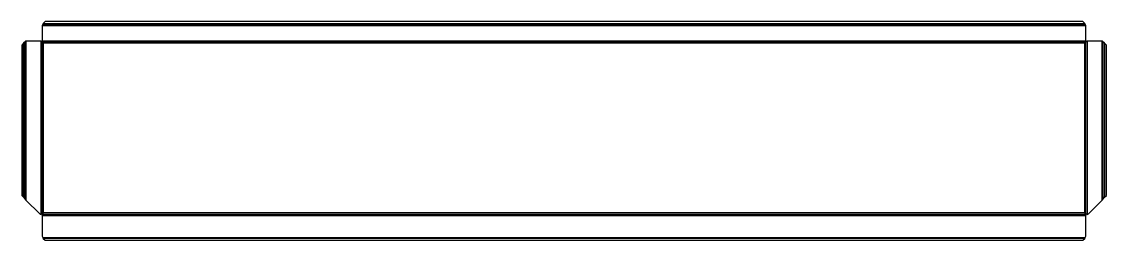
# Model space of a CAD drawing. Header units: millimetres. Extents: x -25 to 1113, y 0 to 230.
import ezdxf

# ---------------------------------------------------------------- set-up
doc = ezdxf.new("R2010")
doc.units = ezdxf.units.MM

msp = doc.modelspace()

# ---------------------------------------------------------------- linework, layer by layer
at = {"layer": 'BEND'}
for p, q in [((1091.3, 226.5), (-2.5, 226.5)), ((-21.5, 208.1), (-21.5, 43.8)), ((-3.2, 208.2), (-3.2, 28.2)), ((1091.4, 208.3), (-2.5, 208.3)), ((1092.1, 28.2), (1092.1, 208.2)), ((1110.3, 43.8), (1110.3, 208.1)), ((-2.5, 27.5), (1091.4, 27.5)), ((-2.3, 2.6), (1091.1, 2.6))]:
    msp.add_line(p, q, dxfattribs=at)
at = {"layer": 'BEND_EXTENT'}
for p, q in [((-2, 227.7), (1090.9, 227.7)), ((1091.8, 225.4), (-3, 225.4)), ((-22.6, 45.2), (-22.6, 207.1)), ((-20.3, 209.2), (-20.3, 42.3)), ((-4.3, 27.2), (-4.3, 209.2)), ((-3, 209.4), (1091.8, 209.4)), ((1093.2, 209.2), (1093.2, 27.2)), ((1109.2, 42.3), (1109.2, 209.2)), ((1111.5, 207.1), (1111.5, 45.2)), ((1091.8, 25.8), (-3, 25.8)), ((-2.5, 3.1), (1091.4, 3.1)), ((1090.9, 2), (-2, 2))]:
    msp.add_line(p, q, dxfattribs=at)
msp.add_lwpolyline([(-2.1, 207.2), (-2.1, 29.2), (1090.9, 29.2), (1090.9, 207.2)], close=True, dxfattribs=at)
at = {"layer": 'OUTER_PROFILES'}
msp.add_lwpolyline([(1093.2, 209.2), (1090.9, 207.2), (1091.8, 209.4), (1091.8, 225.4), (1090.9, 227.7), (1088.9, 229.7), (0, 229.7), (-2, 227.7), (-3, 225.4), (-3, 209.4), (-2.1, 207.2), (-4.3, 209.2), (-20.3, 209.2), (-22.6, 207.1), (-24.6, 205.1), (-24.6, 47.2), (-22.6, 45.2), (-20.3, 42.3), (-5.7, 27.7, 0.198912), (-4.3, 27.2), (-2.1, 29.2), (-3, 25.8), (-3, 4.4), (-2.5, 3.1), (-2, 2), (0, 0), (1088.9, 0), (1090.9, 2), (1091.4, 3.1), (1091.8, 4.4), (1091.8, 25.8), (1090.9, 29.2), (1093.2, 27.2, 0.198912), (1094.6, 27.7), (1109.2, 42.3), (1111.5, 45.2), (1113.5, 47.2), (1113.5, 205.1), (1111.5, 207.1), (1109.2, 209.2)], format="xyb", close=True, dxfattribs=at)

doc.saveas('drawing.dxf')
